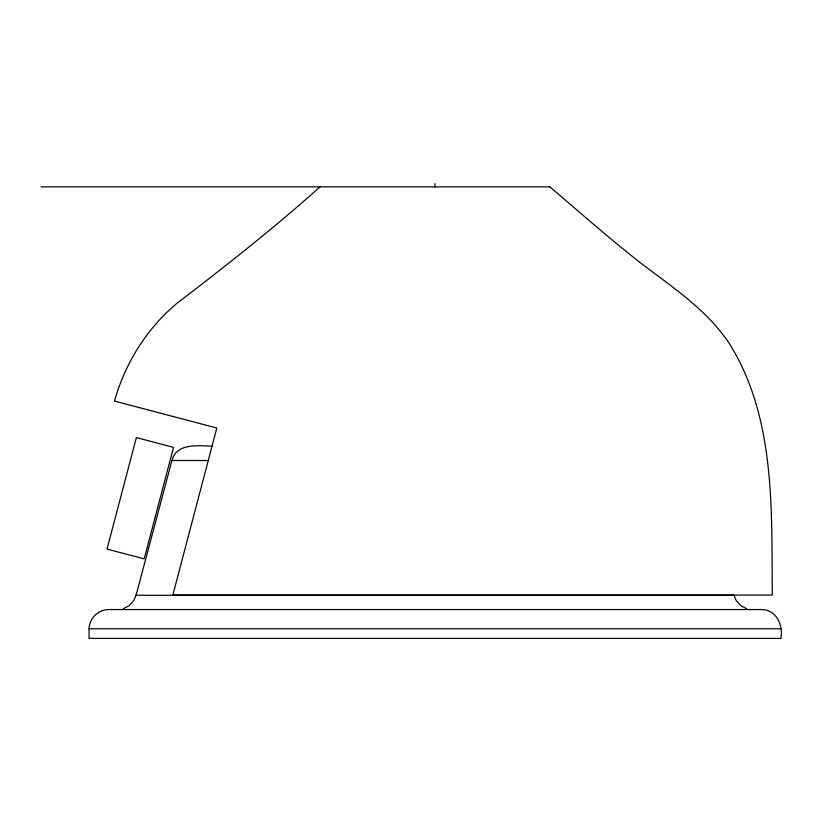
<?xml version="1.0" encoding="UTF-8"?>
<svg xmlns="http://www.w3.org/2000/svg" width="822" height="822" viewBox="0 0 822 822"><rect width="100%" height="100%" fill="white"/><g stroke="black" fill="none" stroke-linecap="round" stroke-linejoin="round"><path stroke-width="1.23" d="M89.064 628.779C89.249 618.493 97.982 609.77 108.268 609.564L761.686 609.564C776.502 609.616 783.366 625.46 780.9 638.396L89.064 638.396L89.064 628.779L780.9 628.779M123.526 608.599L129.218 605.578L133.596 600.841L136.072 595.262L171.932 460.515C176.525 442.585 198.698 445.843 212.559 446.212M320.056 186.861C274.034 227.941 225.639 266.123 176.658 303.554C146.542 328.8 125.119 363.345 114.453 401.064L216.813 428.015L172.836 595.077L772.331 595.077C771.416 510.76 775.978 418.552 729.679 344.069C707.187 309.863 672.304 287.186 640.379 262.742C609.369 238.493 579.839 212.425 549.908 186.861M41.1 186.861L549.908 186.861M171.757 460.515L208.747 460.515M136.072 595.262L733.882 595.262L736.368 600.841L740.745 605.578L746.438 608.599M434.982 183.604L434.982 187.056M136.37 437.571L107.024 549.086L144.189 558.868L173.545 447.363L136.37 437.571"/></g></svg>
